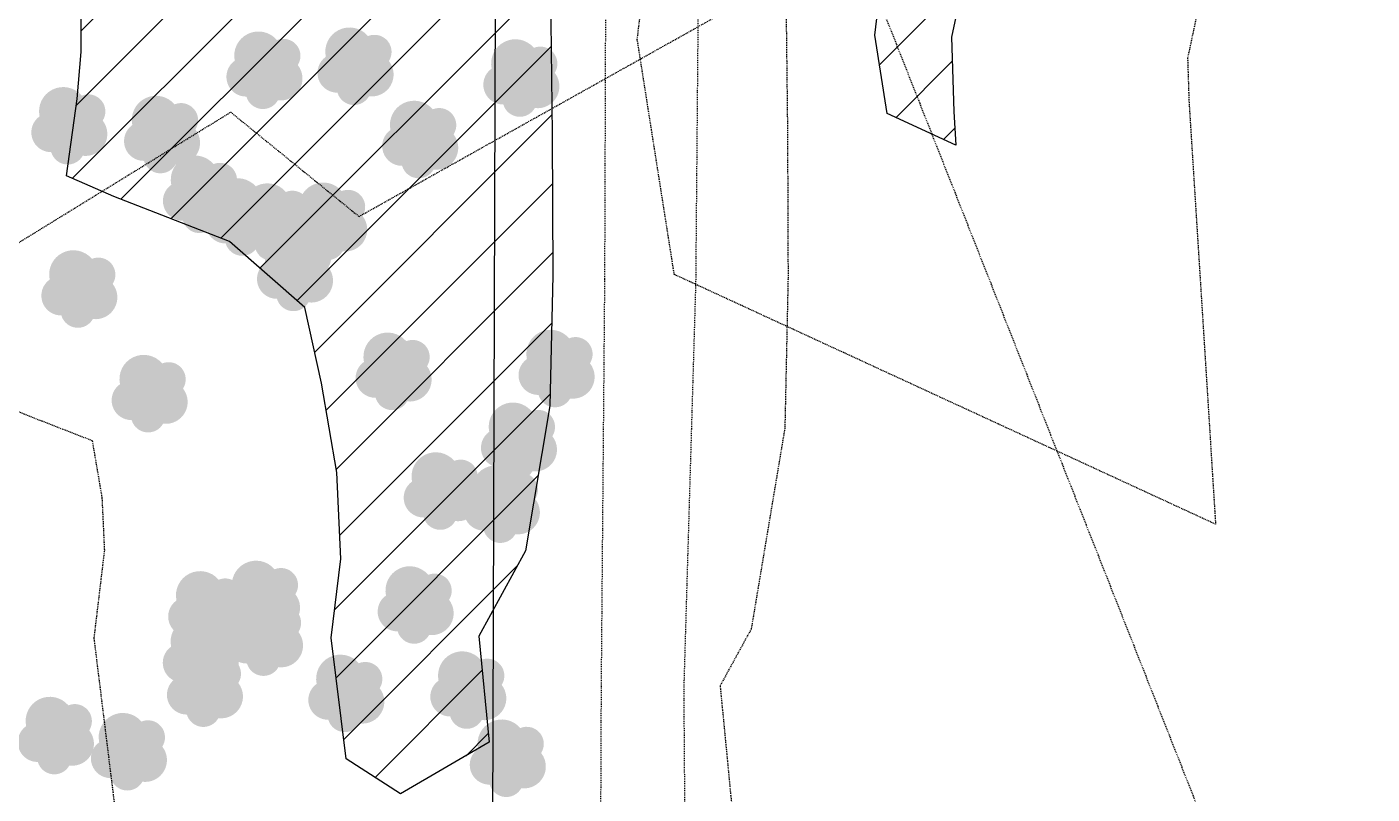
# Model space of a CAD drawing. Header units: feet. Extents: x 19943 to 22668, y 19646 to 21490.
# Drawn here: x 21262.3 to 21433.8, y 21048.2 to 21145.9 of the extents above; entities that cross this region are included whole.
import ezdxf

# ---------------------------------------------------------------- set-up
doc = ezdxf.new("R2010")
doc.units = ezdxf.units.FT
doc.header["$MEASUREMENT"] = 0
doc.linetypes.add('DASHED2', pattern=[0.375, 0.25, -0.125])
doc.linetypes.add('DOT2', pattern=[0.125, 0, -0.125])
for name, color, linetype in [('V-DRIV-EDGE-GRVL', 253, 'DOT2'), ('V-PLNT-TREES-SAVD', 253, 'Continuous'), ('V-PROP-LINE', 253, 'Continuous'), ('V-WETL', 253, 'Continuous'), ('V-WETL-BUFF', 253, 'DASHED2'), ('V-WETL-HTCH', 253, 'Continuous')]:
    doc.layers.add(name, color=color, linetype=linetype)
pattern_1 = [(45, (0.0085, -0.088), (-4.4194174, 4.4194174), [])]

# ---------------------------------------------------------------- blocks, each defined once
blk = doc.blocks.new('Existing Basemap')
at = {"layer": 'V-PLNT-TREES-SAVD'}
h = blk.add_hatch(color=256, dxfattribs=at)
edge = h.paths.add_edge_path()
edge.add_ellipse((21295.02, 21142.22), major_axis=(-1.54, 1.54), ratio=1, start_angle=192.5945, end_angle=337.2688)
edge.add_ellipse((21291.84, 21142.24), major_axis=(-2.19, 2.18), ratio=1, start_angle=265.3136, end_angle=416.8559)
edge.add_ellipse((21290.27, 21139.55), major_axis=(1.78, 1.78), ratio=1, start_angle=80.2866, end_angle=225.7342)
edge.add_ellipse((21292.41, 21137.64), major_axis=(-1.55, 1.55), ratio=1, start_angle=61.1573, end_angle=61.4715)
edge.add_ellipse((21292.41, 21137.64), major_axis=(-1.55, 1.55), ratio=1, start_angle=61.4715, end_angle=195.4892)
edge.add_ellipse((21294.67, 21139.33), major_axis=(1.97, 1.97), ratio=1, start_angle=217.817, end_angle=353.0193)
h = blk.add_hatch(color=256, dxfattribs=at)
edge = h.paths.add_edge_path()
edge.add_ellipse((21306.63, 21142.73), major_axis=(-1.54, 1.54), ratio=1, start_angle=192.5945, end_angle=337.2688)
edge.add_ellipse((21303.45, 21142.75), major_axis=(-2.19, 2.18), ratio=1, start_angle=265.3136, end_angle=416.8559)
edge.add_ellipse((21301.88, 21140.05), major_axis=(1.78, 1.78), ratio=1, start_angle=80.2866, end_angle=225.7342)
edge.add_ellipse((21304.02, 21138.15), major_axis=(-1.55, 1.55), ratio=1, start_angle=61.1573, end_angle=61.4715)
edge.add_ellipse((21304.02, 21138.15), major_axis=(-1.55, 1.55), ratio=1, start_angle=61.4715, end_angle=195.4892)
edge.add_ellipse((21306.28, 21139.84), major_axis=(1.97, 1.97), ratio=1, start_angle=217.817, end_angle=353.0193)
h = blk.add_hatch(color=256, dxfattribs=at)
edge = h.paths.add_edge_path()
edge.add_ellipse((21327.77, 21141.23), major_axis=(-1.54, 1.54), ratio=1, start_angle=192.5945, end_angle=337.2688)
edge.add_ellipse((21324.59, 21141.25), major_axis=(-2.19, 2.18), ratio=1, start_angle=265.3136, end_angle=416.8559)
edge.add_ellipse((21323.02, 21138.55), major_axis=(1.78, 1.78), ratio=1, start_angle=80.2866, end_angle=225.7342)
edge.add_ellipse((21325.16, 21136.65), major_axis=(-1.55, 1.55), ratio=1, start_angle=61.1573, end_angle=61.4715)
edge.add_ellipse((21325.16, 21136.65), major_axis=(-1.55, 1.55), ratio=1, start_angle=61.4715, end_angle=195.4892)
edge.add_ellipse((21327.42, 21138.34), major_axis=(1.97, 1.97), ratio=1, start_angle=217.817, end_angle=353.0193)
h = blk.add_hatch(color=256, dxfattribs=at)
edge = h.paths.add_edge_path()
edge.add_ellipse((21270.15, 21135.14), major_axis=(-1.54, 1.54), ratio=1, start_angle=192.5945, end_angle=337.2688)
edge.add_ellipse((21266.96, 21135.16), major_axis=(-2.19, 2.18), ratio=1, start_angle=265.3136, end_angle=416.8559)
edge.add_ellipse((21265.4, 21132.47), major_axis=(1.78, 1.78), ratio=1, start_angle=80.2866, end_angle=225.7342)
edge.add_ellipse((21267.53, 21130.57), major_axis=(-1.55, 1.55), ratio=1, start_angle=61.1573, end_angle=61.4715)
edge.add_ellipse((21267.53, 21130.57), major_axis=(-1.55, 1.55), ratio=1, start_angle=61.4715, end_angle=195.4892)
edge.add_ellipse((21269.79, 21132.26), major_axis=(1.97, 1.97), ratio=1, start_angle=217.817, end_angle=353.0193)
h = blk.add_hatch(color=256, dxfattribs=at)
edge = h.paths.add_edge_path()
edge.add_ellipse((21281.97, 21134.03), major_axis=(-1.54, 1.54), ratio=1, start_angle=192.5945, end_angle=337.2688)
edge.add_ellipse((21278.78, 21134.05), major_axis=(-2.19, 2.18), ratio=1, start_angle=265.3136, end_angle=416.8559)
edge.add_ellipse((21277.22, 21131.36), major_axis=(1.78, 1.78), ratio=1, start_angle=80.2866, end_angle=225.7342)
edge.add_ellipse((21279.35, 21129.45), major_axis=(-1.55, 1.55), ratio=1, start_angle=61.1573, end_angle=61.4715)
edge.add_ellipse((21279.35, 21129.45), major_axis=(-1.55, 1.55), ratio=1, start_angle=61.4715, end_angle=195.4892)
edge.add_ellipse((21281.61, 21131.14), major_axis=(1.97, 1.97), ratio=1, start_angle=217.817, end_angle=353.0193)
h = blk.add_hatch(color=256, dxfattribs=at)
edge = h.paths.add_edge_path()
edge.add_ellipse((21314.88, 21133.4), major_axis=(-1.54, 1.54), ratio=1, start_angle=192.5945, end_angle=337.2688)
edge.add_ellipse((21311.69, 21133.42), major_axis=(-2.19, 2.18), ratio=1, start_angle=265.3136, end_angle=416.8559)
edge.add_ellipse((21310.13, 21130.73), major_axis=(1.78, 1.78), ratio=1, start_angle=80.2866, end_angle=225.7342)
edge.add_ellipse((21312.26, 21128.82), major_axis=(-1.55, 1.55), ratio=1, start_angle=61.1573, end_angle=61.4715)
edge.add_ellipse((21312.26, 21128.82), major_axis=(-1.55, 1.55), ratio=1, start_angle=61.4715, end_angle=195.4892)
edge.add_ellipse((21314.52, 21130.51), major_axis=(1.97, 1.97), ratio=1, start_angle=217.817, end_angle=353.0193)
h = blk.add_hatch(color=256, dxfattribs=at)
edge = h.paths.add_edge_path()
edge.add_ellipse((21286.93, 21126.42), major_axis=(-1.54, 1.54), ratio=1, start_angle=192.5945, end_angle=337.2688)
edge.add_ellipse((21283.75, 21126.44), major_axis=(-2.19, 2.18), ratio=1, start_angle=265.3136, end_angle=416.8559)
edge.add_ellipse((21282.18, 21123.74), major_axis=(1.78, 1.78), ratio=1, start_angle=80.2866, end_angle=225.7342)
edge.add_ellipse((21284.32, 21121.84), major_axis=(-1.55, 1.55), ratio=1, start_angle=61.1573, end_angle=61.4715)
edge.add_ellipse((21284.32, 21121.84), major_axis=(-1.55, 1.55), ratio=1, start_angle=61.4715, end_angle=195.4892)
edge.add_ellipse((21286.58, 21123.53), major_axis=(1.97, 1.97), ratio=1, start_angle=217.817, end_angle=353.0193)
h = blk.add_hatch(color=256, dxfattribs=at)
edge = h.paths.add_edge_path()
edge.add_ellipse((21292.39, 21123.52), major_axis=(-1.54, 1.54), ratio=1, start_angle=192.5945, end_angle=337.2688)
edge.add_ellipse((21289.2, 21123.54), major_axis=(-2.19, 2.18), ratio=1, start_angle=265.3136, end_angle=416.8559)
edge.add_ellipse((21287.64, 21120.84), major_axis=(1.78, 1.78), ratio=1, start_angle=80.2866, end_angle=225.7342)
edge.add_ellipse((21289.77, 21118.94), major_axis=(-1.55, 1.55), ratio=1, start_angle=61.1573, end_angle=61.4715)
edge.add_ellipse((21289.77, 21118.94), major_axis=(-1.55, 1.55), ratio=1, start_angle=61.4715, end_angle=195.4892)
edge.add_ellipse((21292.03, 21120.63), major_axis=(1.97, 1.97), ratio=1, start_angle=217.817, end_angle=353.0193)
h = blk.add_hatch(color=256, dxfattribs=at)
edge = h.paths.add_edge_path()
edge.add_ellipse((21303.27, 21122.98), major_axis=(-1.54, 1.54), ratio=1, start_angle=192.5945, end_angle=337.2688)
edge.add_ellipse((21300.09, 21123), major_axis=(-2.19, 2.18), ratio=1, start_angle=265.3136, end_angle=416.8559)
edge.add_ellipse((21298.52, 21120.3), major_axis=(1.78, 1.78), ratio=1, start_angle=80.2866, end_angle=225.7342)
edge.add_ellipse((21300.66, 21118.4), major_axis=(-1.55, 1.55), ratio=1, start_angle=61.1573, end_angle=61.4715)
edge.add_ellipse((21300.66, 21118.4), major_axis=(-1.55, 1.55), ratio=1, start_angle=61.4715, end_angle=195.4892)
edge.add_ellipse((21302.92, 21120.09), major_axis=(1.97, 1.97), ratio=1, start_angle=217.817, end_angle=353.0193)
h = blk.add_hatch(color=256, dxfattribs=at)
edge = h.paths.add_edge_path()
edge.add_ellipse((21296.16, 21122.87), major_axis=(-1.54, 1.54), ratio=1, start_angle=192.5945, end_angle=337.2688)
edge.add_ellipse((21292.98, 21122.89), major_axis=(-2.19, 2.18), ratio=1, start_angle=265.3136, end_angle=416.8559)
edge.add_ellipse((21291.41, 21120.2), major_axis=(1.78, 1.78), ratio=1, start_angle=80.2866, end_angle=225.7342)
edge.add_ellipse((21293.55, 21118.3), major_axis=(-1.55, 1.55), ratio=1, start_angle=61.1573, end_angle=61.4715)
edge.add_ellipse((21293.55, 21118.3), major_axis=(-1.55, 1.55), ratio=1, start_angle=61.4715, end_angle=195.4892)
edge.add_ellipse((21295.81, 21119.98), major_axis=(1.97, 1.97), ratio=1, start_angle=217.817, end_angle=353.0193)
h = blk.add_hatch(color=256, dxfattribs=at)
edge = h.paths.add_edge_path()
edge.add_ellipse((21298.92, 21116.47), major_axis=(-1.54, 1.54), ratio=1, start_angle=192.5945, end_angle=337.2688)
edge.add_ellipse((21295.73, 21116.49), major_axis=(-2.19, 2.18), ratio=1, start_angle=265.3136, end_angle=416.8559)
edge.add_ellipse((21294.17, 21113.79), major_axis=(1.78, 1.78), ratio=1, start_angle=80.2866, end_angle=225.7342)
edge.add_ellipse((21296.3, 21111.89), major_axis=(-1.55, 1.55), ratio=1, start_angle=61.1573, end_angle=61.4715)
edge.add_ellipse((21296.3, 21111.89), major_axis=(-1.55, 1.55), ratio=1, start_angle=61.4715, end_angle=195.4892)
edge.add_ellipse((21298.56, 21113.58), major_axis=(1.97, 1.97), ratio=1, start_angle=217.817, end_angle=353.0193)
h = blk.add_hatch(color=256, dxfattribs=at)
edge = h.paths.add_edge_path()
edge.add_ellipse((21271.43, 21114.35), major_axis=(-1.54, 1.54), ratio=1, start_angle=192.5945, end_angle=337.2688)
edge.add_ellipse((21268.25, 21114.37), major_axis=(-2.19, 2.18), ratio=1, start_angle=265.3136, end_angle=416.8559)
edge.add_ellipse((21266.68, 21111.67), major_axis=(1.78, 1.78), ratio=1, start_angle=80.2866, end_angle=225.7342)
edge.add_ellipse((21268.82, 21109.77), major_axis=(-1.55, 1.55), ratio=1, start_angle=61.1573, end_angle=61.4715)
edge.add_ellipse((21268.82, 21109.77), major_axis=(-1.55, 1.55), ratio=1, start_angle=61.4715, end_angle=195.4892)
edge.add_ellipse((21271.07, 21111.46), major_axis=(1.97, 1.97), ratio=1, start_angle=217.817, end_angle=353.0193)
h = blk.add_hatch(color=256, dxfattribs=at)
edge = h.paths.add_edge_path()
edge.add_ellipse((21332.26, 21104.22), major_axis=(-1.54, 1.54), ratio=1, start_angle=192.5945, end_angle=337.2688)
edge.add_ellipse((21329.08, 21104.24), major_axis=(-2.19, 2.18), ratio=1, start_angle=265.3136, end_angle=416.8559)
edge.add_ellipse((21327.51, 21101.54), major_axis=(1.78, 1.78), ratio=1, start_angle=80.2866, end_angle=225.7342)
edge.add_ellipse((21329.65, 21099.64), major_axis=(-1.55, 1.55), ratio=1, start_angle=61.1573, end_angle=61.4715)
edge.add_ellipse((21329.65, 21099.64), major_axis=(-1.55, 1.55), ratio=1, start_angle=61.4715, end_angle=195.4892)
edge.add_ellipse((21331.91, 21101.33), major_axis=(1.97, 1.97), ratio=1, start_angle=217.817, end_angle=353.0193)
h = blk.add_hatch(color=256, dxfattribs=at)
edge = h.paths.add_edge_path()
edge.add_ellipse((21311.49, 21103.86), major_axis=(-1.54, 1.54), ratio=1, start_angle=192.5945, end_angle=337.2688)
edge.add_ellipse((21308.31, 21103.88), major_axis=(-2.19, 2.18), ratio=1, start_angle=265.3136, end_angle=416.8559)
edge.add_ellipse((21306.74, 21101.18), major_axis=(1.78, 1.78), ratio=1, start_angle=80.2866, end_angle=225.7342)
edge.add_ellipse((21308.88, 21099.28), major_axis=(-1.55, 1.55), ratio=1, start_angle=61.1573, end_angle=61.4715)
edge.add_ellipse((21308.88, 21099.28), major_axis=(-1.55, 1.55), ratio=1, start_angle=61.4715, end_angle=195.4892)
edge.add_ellipse((21311.13, 21100.97), major_axis=(1.97, 1.97), ratio=1, start_angle=217.817, end_angle=353.0193)
h = blk.add_hatch(color=256, dxfattribs=at)
edge = h.paths.add_edge_path()
edge.add_ellipse((21280.39, 21101.02), major_axis=(-1.54, 1.54), ratio=1, start_angle=192.5945, end_angle=337.2688)
edge.add_ellipse((21277.21, 21101.04), major_axis=(-2.19, 2.18), ratio=1, start_angle=265.3136, end_angle=416.8559)
edge.add_ellipse((21275.64, 21098.34), major_axis=(1.78, 1.78), ratio=1, start_angle=80.2866, end_angle=225.7342)
edge.add_ellipse((21277.78, 21096.44), major_axis=(-1.55, 1.55), ratio=1, start_angle=61.1573, end_angle=61.4715)
edge.add_ellipse((21277.78, 21096.44), major_axis=(-1.55, 1.55), ratio=1, start_angle=61.4715, end_angle=195.4892)
edge.add_ellipse((21280.03, 21098.13), major_axis=(1.97, 1.97), ratio=1, start_angle=217.817, end_angle=353.0193)
h = blk.add_hatch(color=256, dxfattribs=at)
edge = h.paths.add_edge_path()
edge.add_ellipse((21327.47, 21094.95), major_axis=(-1.54, 1.54), ratio=1, start_angle=192.5945, end_angle=337.2688)
edge.add_ellipse((21324.28, 21094.97), major_axis=(-2.19, 2.18), ratio=1, start_angle=265.3136, end_angle=416.8559)
edge.add_ellipse((21322.72, 21092.28), major_axis=(1.78, 1.78), ratio=1, start_angle=80.2866, end_angle=225.7342)
edge.add_ellipse((21324.85, 21090.37), major_axis=(-1.55, 1.55), ratio=1, start_angle=61.1573, end_angle=61.4715)
edge.add_ellipse((21324.85, 21090.37), major_axis=(-1.55, 1.55), ratio=1, start_angle=61.4715, end_angle=195.4892)
edge.add_ellipse((21327.11, 21092.06), major_axis=(1.97, 1.97), ratio=1, start_angle=217.817, end_angle=353.0193)
h = blk.add_hatch(color=256, dxfattribs=at)
edge = h.paths.add_edge_path()
edge.add_ellipse((21317.62, 21088.61), major_axis=(-1.54, 1.54), ratio=1, start_angle=192.5945, end_angle=337.2688)
edge.add_ellipse((21314.44, 21088.63), major_axis=(-2.19, 2.18), ratio=1, start_angle=265.3136, end_angle=416.8559)
edge.add_ellipse((21312.87, 21085.93), major_axis=(1.78, 1.78), ratio=1, start_angle=80.2866, end_angle=225.7342)
edge.add_ellipse((21315.01, 21084.03), major_axis=(-1.55, 1.55), ratio=1, start_angle=61.1573, end_angle=61.4715)
edge.add_ellipse((21315.01, 21084.03), major_axis=(-1.55, 1.55), ratio=1, start_angle=61.4715, end_angle=195.4892)
edge.add_ellipse((21317.26, 21085.72), major_axis=(1.97, 1.97), ratio=1, start_angle=217.817, end_angle=353.0193)
h = blk.add_hatch(color=256, dxfattribs=at)
edge = h.paths.add_edge_path()
edge.add_ellipse((21325.29, 21086.94), major_axis=(-1.54, 1.54), ratio=1, start_angle=192.5945, end_angle=337.2688)
edge.add_ellipse((21322.11, 21086.96), major_axis=(-2.19, 2.18), ratio=1, start_angle=265.3136, end_angle=416.8559)
edge.add_ellipse((21320.54, 21084.26), major_axis=(1.78, 1.78), ratio=1, start_angle=80.2866, end_angle=225.7342)
edge.add_ellipse((21322.68, 21082.36), major_axis=(-1.55, 1.55), ratio=1, start_angle=61.1573, end_angle=61.4715)
edge.add_ellipse((21322.68, 21082.36), major_axis=(-1.55, 1.55), ratio=1, start_angle=61.4715, end_angle=195.4892)
edge.add_ellipse((21324.93, 21084.05), major_axis=(1.97, 1.97), ratio=1, start_angle=217.817, end_angle=353.0193)
h = blk.add_hatch(color=256, dxfattribs=at)
edge = h.paths.add_edge_path()
edge.add_ellipse((21287.6, 21073.47), major_axis=(-1.54, 1.54), ratio=1, start_angle=192.5945, end_angle=337.2688)
edge.add_ellipse((21284.41, 21073.49), major_axis=(-2.19, 2.18), ratio=1, start_angle=265.3136, end_angle=416.8559)
edge.add_ellipse((21282.85, 21070.79), major_axis=(1.78, 1.78), ratio=1, start_angle=80.2866, end_angle=225.7342)
edge.add_ellipse((21284.98, 21068.89), major_axis=(-1.55, 1.55), ratio=1, start_angle=61.1573, end_angle=61.4715)
edge.add_ellipse((21284.98, 21068.89), major_axis=(-1.55, 1.55), ratio=1, start_angle=61.4715, end_angle=195.4892)
edge.add_ellipse((21287.24, 21070.58), major_axis=(1.97, 1.97), ratio=1, start_angle=217.817, end_angle=353.0193)
h = blk.add_hatch(color=256, dxfattribs=at)
edge = h.paths.add_edge_path()
edge.add_ellipse((21294.71, 21074.8), major_axis=(-1.54, 1.54), ratio=1, start_angle=192.5945, end_angle=337.2688)
edge.add_ellipse((21291.53, 21074.82), major_axis=(-2.19, 2.18), ratio=1, start_angle=265.3136, end_angle=416.8559)
edge.add_ellipse((21289.96, 21072.12), major_axis=(1.78, 1.78), ratio=1, start_angle=80.2866, end_angle=225.7342)
edge.add_ellipse((21292.1, 21070.22), major_axis=(-1.55, 1.55), ratio=1, start_angle=61.1573, end_angle=61.4715)
edge.add_ellipse((21292.1, 21070.22), major_axis=(-1.55, 1.55), ratio=1, start_angle=61.4715, end_angle=195.4892)
edge.add_ellipse((21294.36, 21071.91), major_axis=(1.97, 1.97), ratio=1, start_angle=217.817, end_angle=353.0193)
h = blk.add_hatch(color=256, dxfattribs=at)
edge = h.paths.add_edge_path()
edge.add_ellipse((21314.3, 21074.09), major_axis=(-1.54, 1.54), ratio=1, start_angle=192.5945, end_angle=337.2688)
edge.add_ellipse((21311.12, 21074.11), major_axis=(-2.19, 2.18), ratio=1, start_angle=265.3136, end_angle=416.8559)
edge.add_ellipse((21309.55, 21071.42), major_axis=(1.78, 1.78), ratio=1, start_angle=80.2866, end_angle=225.7342)
edge.add_ellipse((21311.69, 21069.52), major_axis=(-1.55, 1.55), ratio=1, start_angle=61.1573, end_angle=61.4715)
edge.add_ellipse((21311.69, 21069.52), major_axis=(-1.55, 1.55), ratio=1, start_angle=61.4715, end_angle=195.4892)
edge.add_ellipse((21313.94, 21071.21), major_axis=(1.97, 1.97), ratio=1, start_angle=217.817, end_angle=353.0193)
h = blk.add_hatch(color=256, dxfattribs=at)
edge = h.paths.add_edge_path()
edge.add_ellipse((21295.1, 21070), major_axis=(-1.54, 1.54), ratio=1, start_angle=192.5945, end_angle=337.2688)
edge.add_ellipse((21291.91, 21070.02), major_axis=(-2.19, 2.18), ratio=1, start_angle=265.3136, end_angle=416.8559)
edge.add_ellipse((21290.35, 21067.32), major_axis=(1.78, 1.78), ratio=1, start_angle=80.2866, end_angle=225.7342)
edge.add_ellipse((21292.48, 21065.42), major_axis=(-1.55, 1.55), ratio=1, start_angle=61.1573, end_angle=61.4715)
edge.add_ellipse((21292.48, 21065.42), major_axis=(-1.55, 1.55), ratio=1, start_angle=61.4715, end_angle=195.4892)
edge.add_ellipse((21294.74, 21067.11), major_axis=(1.97, 1.97), ratio=1, start_angle=217.817, end_angle=353.0193)
h = blk.add_hatch(color=256, dxfattribs=at)
edge = h.paths.add_edge_path()
edge.add_ellipse((21286.91, 21067.57), major_axis=(-1.54, 1.54), ratio=1, start_angle=192.5945, end_angle=337.2688)
edge.add_ellipse((21283.73, 21067.59), major_axis=(-2.19, 2.18), ratio=1, start_angle=265.3136, end_angle=416.8559)
edge.add_ellipse((21282.16, 21064.9), major_axis=(1.78, 1.78), ratio=1, start_angle=80.2866, end_angle=225.7342)
edge.add_ellipse((21284.3, 21063), major_axis=(-1.55, 1.55), ratio=1, start_angle=61.1573, end_angle=61.4715)
edge.add_ellipse((21284.3, 21063), major_axis=(-1.55, 1.55), ratio=1, start_angle=61.4715, end_angle=195.4892)
edge.add_ellipse((21286.55, 21064.68), major_axis=(1.97, 1.97), ratio=1, start_angle=217.817, end_angle=353.0193)
h = blk.add_hatch(color=256, dxfattribs=at)
edge = h.paths.add_edge_path()
edge.add_ellipse((21287.44, 21063.5), major_axis=(-1.54, 1.54), ratio=1, start_angle=192.5945, end_angle=337.2688)
edge.add_ellipse((21284.25, 21063.52), major_axis=(-2.19, 2.18), ratio=1, start_angle=265.3136, end_angle=416.8559)
edge.add_ellipse((21282.69, 21060.82), major_axis=(1.78, 1.78), ratio=1, start_angle=80.2866, end_angle=225.7342)
edge.add_ellipse((21284.82, 21058.92), major_axis=(-1.55, 1.55), ratio=1, start_angle=61.1573, end_angle=61.4715)
edge.add_ellipse((21284.82, 21058.92), major_axis=(-1.55, 1.55), ratio=1, start_angle=61.4715, end_angle=195.4892)
edge.add_ellipse((21287.08, 21060.61), major_axis=(1.97, 1.97), ratio=1, start_angle=217.817, end_angle=353.0193)
h = blk.add_hatch(color=256, dxfattribs=at)
edge = h.paths.add_edge_path()
edge.add_ellipse((21321.01, 21063.25), major_axis=(-1.54, 1.54), ratio=1, start_angle=192.5945, end_angle=337.2688)
edge.add_ellipse((21317.82, 21063.27), major_axis=(-2.19, 2.18), ratio=1, start_angle=265.3136, end_angle=416.8559)
edge.add_ellipse((21316.26, 21060.58), major_axis=(1.78, 1.78), ratio=1, start_angle=80.2866, end_angle=225.7342)
edge.add_ellipse((21318.39, 21058.68), major_axis=(-1.55, 1.55), ratio=1, start_angle=61.1573, end_angle=61.4715)
edge.add_ellipse((21318.39, 21058.68), major_axis=(-1.55, 1.55), ratio=1, start_angle=61.4715, end_angle=195.4892)
edge.add_ellipse((21320.65, 21060.37), major_axis=(1.97, 1.97), ratio=1, start_angle=217.817, end_angle=353.0193)
h = blk.add_hatch(color=256, dxfattribs=at)
edge = h.paths.add_edge_path()
edge.add_ellipse((21305.46, 21062.83), major_axis=(-1.54, 1.54), ratio=1, start_angle=192.5945, end_angle=337.2688)
edge.add_ellipse((21302.28, 21062.85), major_axis=(-2.19, 2.18), ratio=1, start_angle=265.3136, end_angle=416.8559)
edge.add_ellipse((21300.71, 21060.16), major_axis=(1.78, 1.78), ratio=1, start_angle=80.2866, end_angle=225.7342)
edge.add_ellipse((21302.85, 21058.26), major_axis=(-1.55, 1.55), ratio=1, start_angle=61.1573, end_angle=61.4715)
edge.add_ellipse((21302.85, 21058.26), major_axis=(-1.55, 1.55), ratio=1, start_angle=61.4715, end_angle=195.4892)
edge.add_ellipse((21305.1, 21059.94), major_axis=(1.97, 1.97), ratio=1, start_angle=217.817, end_angle=353.0193)
h = blk.add_hatch(color=256, dxfattribs=at)
edge = h.paths.add_edge_path()
edge.add_ellipse((21268.43, 21057.46), major_axis=(-1.54, 1.54), ratio=1, start_angle=192.5945, end_angle=337.2688)
edge.add_ellipse((21265.25, 21057.48), major_axis=(-2.19, 2.18), ratio=1, start_angle=265.3136, end_angle=416.8559)
edge.add_ellipse((21263.68, 21054.78), major_axis=(1.78, 1.78), ratio=1, start_angle=80.2866, end_angle=225.7342)
edge.add_ellipse((21265.82, 21052.88), major_axis=(-1.55, 1.55), ratio=1, start_angle=61.1573, end_angle=61.4715)
edge.add_ellipse((21265.82, 21052.88), major_axis=(-1.55, 1.55), ratio=1, start_angle=61.4715, end_angle=195.4892)
edge.add_ellipse((21268.08, 21054.57), major_axis=(1.97, 1.97), ratio=1, start_angle=217.817, end_angle=353.0193)
h = blk.add_hatch(color=256, dxfattribs=at)
edge = h.paths.add_edge_path()
edge.add_ellipse((21277.75, 21055.4), major_axis=(-1.54, 1.54), ratio=1, start_angle=192.5945, end_angle=337.2688)
edge.add_ellipse((21274.56, 21055.42), major_axis=(-2.19, 2.18), ratio=1, start_angle=265.3136, end_angle=416.8559)
edge.add_ellipse((21273, 21052.72), major_axis=(1.78, 1.78), ratio=1, start_angle=80.2866, end_angle=225.7342)
edge.add_ellipse((21275.13, 21050.82), major_axis=(-1.55, 1.55), ratio=1, start_angle=61.1573, end_angle=61.4715)
edge.add_ellipse((21275.13, 21050.82), major_axis=(-1.55, 1.55), ratio=1, start_angle=61.4715, end_angle=195.4892)
edge.add_ellipse((21277.39, 21052.51), major_axis=(1.97, 1.97), ratio=1, start_angle=217.817, end_angle=353.0193)
h = blk.add_hatch(color=256, dxfattribs=at)
edge = h.paths.add_edge_path()
edge.add_ellipse((21326.04, 21054.57), major_axis=(-1.54, 1.54), ratio=1, start_angle=192.5945, end_angle=337.2688)
edge.add_ellipse((21322.86, 21054.59), major_axis=(-2.19, 2.18), ratio=1, start_angle=265.3136, end_angle=416.8559)
edge.add_ellipse((21321.29, 21051.89), major_axis=(1.78, 1.78), ratio=1, start_angle=80.2866, end_angle=225.7342)
edge.add_ellipse((21323.43, 21049.99), major_axis=(-1.55, 1.55), ratio=1, start_angle=61.1573, end_angle=61.4715)
edge.add_ellipse((21323.43, 21049.99), major_axis=(-1.55, 1.55), ratio=1, start_angle=61.4715, end_angle=195.4892)
edge.add_ellipse((21325.69, 21051.68), major_axis=(1.97, 1.97), ratio=1, start_angle=217.817, end_angle=353.0193)
at = {"layer": 'V-WETL-HTCH'}
h = blk.add_hatch(dxfattribs=at)
h.set_pattern_fill('ANSI31', color=256, scale=50, style=0)
h.set_pattern_definition(pattern_1)
h.paths.add_polyline_path([(21330.14, 21186.29), (21328.77, 21172.24), (21329.07, 21150.17), (21329.28, 21132.29), (21329.35, 21114.26), (21328.99, 21097.62), (21325.9, 21079.16), (21319.95, 21068.3), (21321.25, 21054.77), (21309.96, 21048.19), (21303.02, 21052.68), (21301.12, 21068.09), (21302.33, 21078.16), (21301.81, 21089.14), (21299.87, 21100.53), (21297.74, 21110.16), (21288.16, 21118.56), (21273.39, 21124.32), (21267.35, 21126.92), (21268.71, 21136.74), (21269.26, 21142.72), (21269.26, 21147.36), (21269.6, 21151.9), (21271.11, 21159.46), (21274.03, 21164.47), (21284.33, 21177.03), (21287.93, 21174.97), (21297.72, 21171.11), (21304.13, 21174.45), (21308.08, 21178.32), (21306.26, 21182.97), (21308.24, 21190.78), (21308.37, 21200.98), (21307.53, 21206.92), (21297.19, 21212.8), (21291.07, 21211.92), (21286.35, 21216.19), (21289, 21221.42), (21296.12, 21224.89), (21302.93, 21227.38), (21306.48, 21234.38), (21299.89, 21234.67), (21291.33, 21237.63), (21283.05, 21236.04), (21272.61, 21233.92), (21264, 21216.22), (21253.45, 21188.63), (21232.75, 21210.47), (21207.29, 21206.64), (21189.56, 21184.33), (21171.77, 21157.13), (21152.47, 21169.18), (21133.82, 21171.17), (21111.49, 21181.57), (21077.2, 21184.06), (21063, 21200.86), (21054.15, 21223.24), (21068.63, 21241.93), (21099.28, 21257.34), (21112.43, 21264.7), (21142.19, 21267.34), (21172.09, 21266.2), (21207.61, 21265.72), (21242.16, 21260.95), (21273.8, 21261.49), (21293.37, 21264.17), (21309.31, 21266.85), (21325.54, 21257.55), (21323.04, 21249.53), (21325.75, 21234.98), (21329.25, 21225.86), (21331.49, 21212.61), (21331.88, 21198.83)])
h = blk.add_hatch(dxfattribs=at)
h.set_pattern_fill('ANSI31', color=256, scale=50, style=0)
h.set_pattern_definition(pattern_1)
h.paths.add_polyline_path([(22668.45, 20270.1), (22646.66, 20270.1), (22644.76, 20266.37), (22634.53, 20260.97), (22614.6, 20257.16), (22595.45, 20278.24), (22582.66, 20306.98), (22562.69, 20334.75), (22538.14, 20366.34), (22514.56, 20397.35), (22490.37, 20397.43), (22463.21, 20384.74), (22439.19, 20372.23), (22414.47, 20360.01), (22388.91, 20340.87), (22364.54, 20327.92), (22350.05, 20317.2), (22338.72, 20308.21), (22318.33, 20293.72), (22298.85, 20282.99), (22276.38, 20266.4), (22256.31, 20256.95), (22236.22, 20237.85), (22253.58, 20204.45), (22239.37, 20166.43), (22225.56, 20120.88), (22241.81, 20090.97), (22251.54, 20066.65), (22265.23, 20051.93)])
h.paths.add_polyline_path([(21384.97, 21220.25), (21384.74, 21235.22), (21378.4, 21246.13), (21361.67, 21239.61), (21362.63, 21229.97), (21363.44, 21219.1), (21363.09, 21209.31), (21367.42, 21209.02), (21369.74, 21205.87), (21371.33, 21202.14), (21371.41, 21194.28), (21373.4, 21188.11), (21372.48, 21177.09), (21372.13, 21171.87), (21372.59, 21163), (21370.41, 21144.87), (21371.99, 21134.89), (21380.75, 21130.85), (21380.48, 21135.12), (21380.18, 21144.61), (21382.94, 21157.58), (21383, 21170.18), (21381.79, 21182.63), (21384.41, 21196.2), (21385.19, 21208.42)])
at = {"layer": 'V-DRIV-EDGE-GRVL'}
for p, q in [((21336, 21113.82), (21336.17, 21164.9)), ((21348.01, 21164.17), (21347.57, 21113.27)), ((21335.56, 21061.92), (21336, 21113.82)), ((21347.57, 21113.27), (21346.05, 21061.51)), ((21335.35, 21011.36), (21335.56, 21061.92)), ((21346.05, 21061.51), (21346.43, 21009.23))]:
    blk.add_line(p, q, dxfattribs=at)
at = {"layer": 'V-PROP-LINE'}
blk.add_line((21322.42, 21268.58), (21318.24, 20005.93), dxfattribs=at)
at = {"layer": 'V-WETL'}
for points in [[(21329.07, 21150.17), (21329.28, 21132.29), (21329.35, 21114.26), (21328.99, 21097.62), (21325.9, 21079.16), (21319.95, 21068.3), (21321.25, 21054.77), (21309.96, 21048.19), (21303.02, 21052.68), (21301.12, 21068.09), (21302.33, 21078.16), (21301.81, 21089.14), (21299.87, 21100.53), (21297.74, 21110.16), (21288.16, 21118.56), (21273.39, 21124.32), (21267.35, 21126.92), (21268.71, 21136.74), (21269.26, 21142.72), (21269.26, 21147.36)], [(21382.94, 21157.58), (21380.18, 21144.61), (21380.48, 21135.12), (21380.75, 21130.85), (21371.99, 21134.89), (21370.41, 21144.87), (21372.59, 21163)]]:
    blk.add_lwpolyline(points, dxfattribs=at)
at = {"layer": 'V-WETL-BUFF', "ltscale": 0.5}
for points in [[(21274.97, 21035.1), (21270.9, 21068.04), (21272.24, 21079.24), (21271.93, 21085.9), (21270.69, 21093.17), (21261.99, 21096.56), (21234.52, 21108.43), (21238.9, 21140.18), (21239.26, 21144.12), (21239.26, 21148.45), (21239.81, 21155.95), (21240.38, 21158.8), (21222.55, 21177.62), (21213.9, 21166.74), (21180.8, 21116.13), (21142.43, 21140.08)], [(21141.43, 21297.39), (21172.86, 21296.19), (21209.87, 21295.69), (21243.97, 21290.99), (21271.5, 21291.46), (21288.84, 21293.83), (21314.92, 21298.22), (21361.36, 21271.6), (21353.89, 21247.7), (21354.74, 21243.17), (21358.33, 21233.83), (21361.42, 21215.55), (21361.94, 21197.17), (21359.94, 21182.77), (21358.79, 21170.99), (21359.07, 21150.55), (21359.28, 21132.53), (21359.35, 21113.99), (21358.94, 21094.81), (21354.65, 21069.2), (21350.69, 21061.98), (21352.96, 21038.53)]]:
    blk.add_lwpolyline(points, dxfattribs=at)
for points in [[(21329.54, 21259.3), (21391.44, 21283.4), (21414.61, 21243.52), (21414.97, 21220.77), (21415.21, 21207.74), (21414.22, 21192.39), (21412.07, 21181.21), (21413.01, 21171.56), (21412.92, 21154.35), (21410.28, 21141.93), (21410.45, 21136.53), (21413.85, 21082.55), (21344.85, 21114.37), (21340.13, 21144.32), (21342.5, 21164.02), (21342.08, 21172.09), (21342.56, 21179.35), (21342.67, 21180.63), (21332.07, 21181.35), (21333.4, 21218.52), (21332.74, 21227.36)], [(21418.91, 20976.65), (21415.17, 20956.44), (21423.87, 20924.64), (21348.24, 20789.77), (21236, 20848.52), (21187.27, 20900.43), (21186.12, 20949.26), (21185.85, 20950.73), (21181.72, 20966.06), (21160.83, 21056.66), (21288.3, 21135.05), (21304.66, 21121.76), (21367.86, 21157.11), (21427.19, 21006.92), (21418.45, 20979.58)]]:
    blk.add_lwpolyline(points, close=True, dxfattribs=at)

msp = doc.modelspace()

# ---------------------------------------------------------------- block references
msp.add_blockref('Existing Basemap', (0, 0))

doc.saveas('drawing.dxf')
